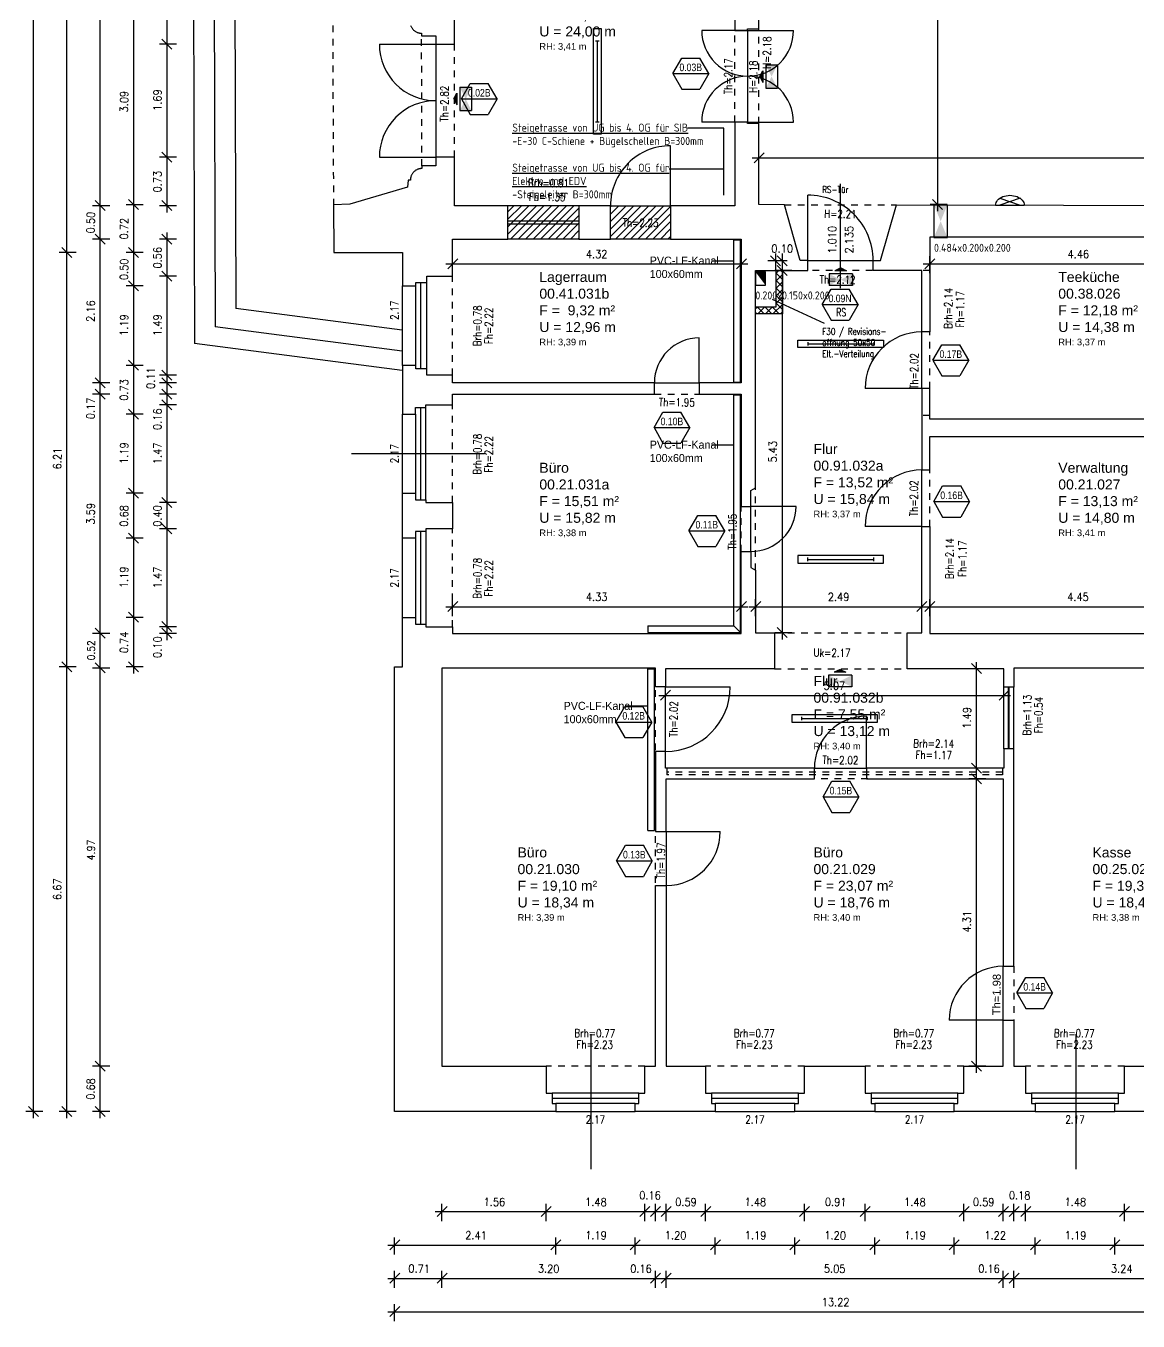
# Model space of a CAD drawing. Header units: metres. Extents: x -7 to 99688, y -10762 to -90.
# Drawn here: x -6.58 to 10.08, y -130.94 to -111.52 of the extents above; entities that cross this region are included whole.
import ezdxf
from ezdxf.enums import TextEntityAlignment as Align

# ---------------------------------------------------------------- set-up
doc = ezdxf.new("R2010")
doc.units = ezdxf.units.M
doc.header["$LTSCALE"] = 0.03
doc.linetypes.add('DOT', pattern=[0])
doc.linetypes.add('GESTRICHELT2', pattern=[4.5, 3, -1.5])
doc.layers.get('0').update_dxf_attribs({"linetype": 'CONTINUOUS'})
for name, color, linetype in [('A_abriss', 44, '_ABBRUCH'), ('A_ansicht', 9, 'CONTINUOUS'), ('A_bemaßung', 2, 'CONTINUOUS'), ('A_BRANDSCHUTZ', 10, 'CONTINUOUS'), ('A_Elektro', 10, 'CONTINUOUS'), ('A_fenster', 7, 'CONTINUOUS'), ('A_Höhen', 3, 'CONTINUOUS'), ('A_NEU_BEMAßUNG', 2, 'CONTINUOUS'), ('A_NR_TÜR', 1, 'CONTINUOUS'), ('A_räume', 5, 'CONTINUOUS'), ('A_schraffur', 10, 'CONTINUOUS'), ('A_TECHNOLOGIE', 7, 'CONTINUOUS'), ('A_text', 5, 'CONTINUOUS'), ('A_trockenbau', 2, 'CONTINUOUS'), ('A_Tuer_neu', 1, 'CONTINUOUS'), ('A_Tuernummer_neu', 10, 'CONTINUOUS'), ('A_TXT-TUER', 1, 'CONTINUOUS'), ('A_türen', 9, 'CONTINUOUS'), ('A_verdeckt', 8, 'GESTRICHELT2'), ('A_wände', 6, 'CONTINUOUS'), ('E__DURCHBR', 2, 'CONTINUOUS'), ('E__LEUCHTEN', 6, 'CONTINUOUS'), ('E__VERSYS', 2, 'CONTINUOUS')]:
    doc.layers.add(name, color=color, linetype=linetype)
doc.styles.add('ARIAL', font='ARIAL.TTF')
doc.styles.add('arial-n', font='ARIALN.TTF')
doc.styles.add('BOLDSIMP_FNT', font='TXT.shx', dxfattribs={"width": 0.9, "height": 0.12})
doc.styles.add('ISO9', font='iso8.shx', dxfattribs={"height": 0.12})
doc.styles.add('NORM', font='simplex.shx', dxfattribs={"width": 0.7, "bigfont": 'bigfont.shx'})
doc.styles.add('PITSIMP8', font='PITSIMP8.SHX')
doc.styles.add('SIMPLEX', font='simplex.shx', dxfattribs={"width": 0.8, "height": 0.1})
doc.styles.get("Standard").update_dxf_attribs({"font": 'txt', "height": 1})
doc.linetypes.add('_ABBRUCH', pattern='A,25,[101,cadkon.shx,S=3.5,R=0,X=0,Y=0],25', length=50)

# ---------------------------------------------------------------- blocks, each defined once
blk = doc.blocks.new('SLASH1')
at = {"layer": 'A_bemaßung', "color": 2, "linetype": 'Continuous'}
for p, q in [((0.07663, 0.07663), (-0.07319, -0.07319)), ((0, -0.14068), (0, 0.11466))]:
    blk.add_line(p, q, dxfattribs=at)
blk = doc.blocks.new('Tür-Nr')
at = {"layer": 'A_NR_TÜR'}
for p, q in [((-0.057, -108.865), (0.077, -108.632)), ((0.077, -108.632), (0.347, -108.632)), ((0.481, -108.865), (0.347, -108.632)), ((-0.057, -108.865), (0.481, -108.865)), ((-0.057, -108.865), (0.077, -109.098)), ((0.481, -108.865), (0.347, -109.098)), ((0.077, -109.098), (0.347, -109.098))]:
    blk.add_line(p, q, dxfattribs=at)
at = {"layer": 'A_TXT-TUER', "style": 'arial-n', "flags": 4}
blk.add_attdef('TÜR-NR.', text='', height=0.113, dxfattribs=at).set_placement((0.211, -108.772), align=Align.MIDDLE_CENTER)
at = {"layer": 'A_TXT-TUER', "style": 'NORM', "width": 0.7}
for tag, flags, p in [('BRANDSCHUTZ', 4, (0.229, -108.981)), ('ABMESSUNG', 5, (0.214, -109.333)), ('DIN', 5, (0.214, -109.198)), ('MATERIAL', 5, (0.214, -109.467)), ('WANDART', 5, (0.214, -109.601)), ('SCHLOSS', 5, (0.214, -109.87)), ('ZARGE', 5, (0.214, -109.736)), ('BESCHLÄGE', 5, (0.214, -110.005)), ('SONSTIGES', 5, (0.214, -110.139))]:
    blk.add_attdef(tag, text='', height=0.0784, dxfattribs=dict(at, flags=flags)).set_placement(p, align=Align.MIDDLE_CENTER)
blk = doc.blocks.new('Wanddurchbruch')
for p, q in [((0, 1), (0, 0)), ((1, 1), (0, 1)), ((1, 0), (1, 1)), ((0, 0), (1, 0))]:
    blk.add_line(p, q)
blk.add_solid([(1, 0), (1, 1), (0, 1), (0, 0)])
blk = doc.blocks.new('Deckendurchbruch')
for p, q in [((1, 1), (0, 1)), ((0, 1), (0, 0)), ((1, 0), (1, 1)), ((0, 0), (1, 0))]:
    blk.add_line(p, q)
blk.add_solid([(0, 0), (1, 1), (0, 1)])
blk = doc.blocks.new('A$C72355A88')
at = {"layer": 'E__DURCHBR', "color": 2, "linetype": 'Continuous', "ltscale": 5}
ref = blk.add_blockref('Wanddurchbruch', (8.082, 13.588, 3.53), dxfattribs=dict(at, xscale=0.484000012968737, yscale=0.2000000000000028, zscale=1.1, rotation=270.0000046057036))
ref.add_attrib('EC_DIM', '0.484x0.200x0.200', (8.082, 12.888), dxfattribs={"color": 2, "linetype": 'Continuous', "height": 0.12, "style": 'ISO9'})
at = {"layer": 'E__DURCHBR', "color": 2, "linetype": 'Continuous'}
ref = blk.add_blockref('Deckendurchbruch', (5.406, 12.59, 2.8), dxfattribs=dict(at, xscale=0.2000000053589878, yscale=0.1500000000000057, zscale=1.1, rotation=270.0000046057036))
ref.add_attrib('EC_DIM', '0.200x0.150x0.200', (5.406, 12.174), dxfattribs={"color": 2, "linetype": 'Continuous', "height": 0.12, "style": 'ISO9'})
blk = doc.blocks.new('A$C5F3D734B')
at = {"layer": 'E__VERSYS', "color": 3, "linetype": 'Continuous', "ltscale": 5}
for p, q in [((5.084, 10.934), (5.084, 13.069)), ((5.084, 13.069), (5.184, 13.069)), ((5.184, 10.934), (5.184, 13.069)), ((5.084, 10.934), (5.184, 10.934)), ((5.084, 7.281), (5.084, 10.743)), ((5.084, 10.743), (5.184, 10.743)), ((5.184, 7.181), (5.184, 10.743)), ((3.795, 7.281), (3.795, 7.181)), ((3.795, 7.281), (5.084, 7.281)), ((5.084, 7.281), (5.184, 7.181)), ((3.795, 7.181), (5.184, 7.181)), ((3.793, 4.213), (3.793, 6.637)), ((3.793, 6.637), (3.893, 6.637)), ((3.893, 4.213), (3.893, 6.637)), ((3.793, 4.213), (3.893, 4.213))]:
    blk.add_line(p, q, dxfattribs=at)
at = {"layer": 'E__VERSYS', "color": 7, "linetype": 'Continuous', "ltscale": 5}
for p, q in [((5.084, 12.75), (4.746, 12.75)), ((5.084, 9.992), (4.746, 9.992)), ((3.794, 6.076), (3.455, 6.076))]:
    blk.add_line(p, q, dxfattribs=at)
at = {"layer": 'E__VERSYS', "color": 7, "char_height": 0.12, "attachment_point": 7}
for insert in [(3.823, 12.494), (3.823, 9.735), (2.533, 5.82)]:
    blk.add_mtext('PVC-LF-Kanal \\P100x60mm', dxfattribs=dict(at, insert=insert))
blk = doc.blocks.new('A$C52207EFF')
at = {"layer": 'E__VERSYS', "color": 7, "linetype": 'Continuous', "ltscale": 5}
for p, q in [((4.935, 14.739), (4.388, 14.739)), ((4.935, 13.737), (4.935, 14.739)), ((4.116, 14.131), (4.935, 14.131))]:
    blk.add_line(p, q, dxfattribs=at)
at = {"layer": 'E__VERSYS', "color": 7, "insert": (1.764, 13.653), "char_height": 0.12, "attachment_point": 7, "style": 'ISO9'}
blk.add_mtext('{\\LSteigetrasse von UG bis 4. OG für SIB\\P}-E-30 C-Schiene + Bügelschellen B=300mm \\P\\P{\\LSteigetrasse von UG bis 4. OG für  \\PElektro und EDV\\P}-Steigeleiter B=300mm', dxfattribs=at)
blk = doc.blocks.new('2DEL_457')
for p, q in [((-0.384, -0.236), (-0.384, 0.236)), ((0.384, -0.236), (0.384, 0.236)), ((-0.384, 0), (0.384, 0))]:
    blk.add_line(p, q)
blk.add_lwpolyline([(-0.5, -0.5), (0.5, -0.5), (0.5, 0.5), (-0.5, 0.5)], close=True)
at = {"style": 'PITSIMP8', "flags": 9}
for tag, p in [('RAUM/GRUPPE', (-0.03, 0.159)), ('BEZEICHNUNG', (-0.03, 0.179)), ('VOLUMENSTROM', (-0.03, 0.039)), ('DRUCK/-STUFE', (-0.03, 0.019)), ('POS.NR.G-LV', (-0.03, 0.139)), ('ANSCHLUSS', (-0.03, -0.001)), ('KENNUNG', (-0.03, 0.079)), ('LEISTUNG', (-0.03, 0.059)), ('FABRIKAT', (-0.03, 0.119)), ('TYP', (-0.03, 0.099)), ('SPANNUNG/FREQUENZ', (-0.03, -0.121)), ('TEMPERATUR', (-0.03, -0.061)), ('SCHUTZART', (-0.03, -0.101)), ('DREHZAHL', (-0.03, -0.081)), ('GROESSE', (-0.03, -0.021)), ('GEWICHT', (-0.03, -0.141)), ('DN', (-0.03, -0.041)), ('FREI', (-0.03, -0.161)), ('FREI', (-0.03, -0.181)), ('FREI', (-0.03, -0.201))]:
    blk.add_attdef(tag, text='', height=0.01, dxfattribs=at).set_placement(p, align=Align.MIDDLE)
blk = doc.blocks.new('PU1')
at = {"color": 3}
for p, q in [((-119, -55), (-119, 70)), ((-119, 70), (131, 70)), ((131, -55), (131, 70)), ((-119, -55), (131, -55)), ((-56, -87), (69, -87)), ((6, -118), (-56, -87)), ((6, -118), (69, -87))]:
    blk.add_line(p, q, dxfattribs=at)
for points in [[(-119, 70), (-119, -55), (131, -55), (131, 70)], [(69, -87), (-56, -87), (6, -118)]]:
    blk.add_solid(points, dxfattribs=at)
blk = doc.blocks.new('2DEL_458')
for p, q in [((-0.384, -0.236), (-0.384, 0.236)), ((0.384, -0.236), (0.384, 0.236)), ((-0.384, 0), (0.384, 0))]:
    blk.add_line(p, q)
blk.add_lwpolyline([(-0.5, -0.5), (0.5, -0.5), (0.5, 0.5), (-0.5, 0.5)], close=True)
at = {"style": 'PITSIMP8', "flags": 9}
for tag, p in [('RAUM/GRUPPE', (-0.03, 0.159)), ('BEZEICHNUNG', (-0.03, 0.179)), ('POS.NR.G-LV', (-0.03, 0.139)), ('FABRIKAT', (-0.03, 0.119)), ('VOLUMENSTROM', (-0.03, 0.039)), ('DRUCK/-STUFE', (-0.03, 0.019)), ('ANSCHLUSS', (-0.03, -0.001)), ('KENNUNG', (-0.03, 0.079)), ('LEISTUNG', (-0.03, 0.059)), ('TYP', (-0.03, 0.099)), ('SPANNUNG/FREQUENZ', (-0.03, -0.121)), ('TEMPERATUR', (-0.03, -0.061)), ('SCHUTZART', (-0.03, -0.101)), ('DREHZAHL', (-0.03, -0.081)), ('GROESSE', (-0.03, -0.021)), ('DN', (-0.03, -0.041)), ('GEWICHT', (-0.03, -0.141)), ('FREI', (-0.03, -0.161)), ('FREI', (-0.03, -0.181)), ('FREI', (-0.03, -0.201))]:
    blk.add_attdef(tag, text='', height=0.01, dxfattribs=at).set_placement(p, align=Align.MIDDLE)
blk = doc.blocks.new('Wandleuchte')
at = {"layer": 'E__LEUCHTEN', "color": 6}
for p, q in [((-154, -6), (-153, 8)), ((-153, 8), (-149, 21)), ((-149, 21), (-143, 34)), ((-143, 34), (-134, 47)), ((-134, 47), (-123, 58)), ((-123, 58), (-110, 68)), ((-110, 68), (-94, 77)), ((-110, 68), (107, -6)), ((107, 68), (-110, -6)), ((-94, 77), (-78, 85)), ((-78, 85), (-60, 91)), ((-60, 91), (-41, 95)), ((-41, 95), (-21, 98)), ((-21, 98), (-1, 99)), ((-1, 99), (19, 98)), ((19, 98), (38, 95)), ((38, 95), (57, 91)), ((57, 91), (75, 85)), ((75, 85), (92, 77)), ((92, 77), (107, 68)), ((107, 68), (120, 58)), ((120, 58), (131, 47)), ((131, 47), (140, 34)), ((140, 34), (146, 21)), ((146, 21), (150, 8)), ((150, 8), (152, -6)), ((-154, -6), (152, -6))]:
    blk.add_line(p, q, dxfattribs=at)

msp = doc.modelspace()

# ---------------------------------------------------------------- hatches: boundary and pattern name
at = {"layer": 'A_schraffur'}
h = msp.add_hatch(dxfattribs=at)
h.set_pattern_fill('ANSI31', color=256, scale=0.025, style=0)
h.paths.add_polyline_path([(1.70526, -114.21647), (0.64025, -114.21647), (0.64025, -114.71645), (1.70526, -114.71645)])
h.paths.add_polyline_path([(3.07725, -114.21648), (2.17726, -114.21649), (2.17725, -114.71645), (3.07725, -114.71646)])
h = msp.add_hatch(dxfattribs=at)
h.set_pattern_fill('ANSI37', color=256, scale=0.025, style=0)
h.paths.add_polyline_path([(4.75225, -115.18646), (4.65226, -115.18646), (4.65226, -115.18646), (4.65226, -115.64354), (4.75226, -115.68946)])
h.paths.add_polyline_path([(4.75226, -115.83646), (4.75226, -115.68946), (4.65226, -115.64354), (4.65226, -115.73646), (4.35226, -115.73646), (4.35226, -115.83646)])

# ---------------------------------------------------------------- linework, layer by layer
at = {"layer": 'A_abriss', "ltscale": 0.3}
for p, q in [((3.07725, -114.21648), (3.07725, -113.31648)), ((0.64025, -114.4891), (1.70526, -114.4891)), ((0.64026, -114.44384), (1.70525, -114.44384))]:
    msp.add_line(p, q, dxfattribs=at)
msp.add_arc((3.07725, -114.21648), 0.9, 90.000003, 180.000631, dxfattribs=at)
at = {"layer": 'A_ansicht', "color": 9, "linetype": 'Continuous'}
for p, q in [((-0.93775, -116.60895), (-0.93775, -115.41897)), ((-0.57474, -116.65896), (-0.57474, -115.36897)), ((-0.58774, -118.62646), (-0.58774, -117.24147)), ((-0.93773, -118.52646), (-0.93775, -117.34146)), ((-0.93774, -120.38645), (-0.93773, -119.20144)), ((-0.58774, -119.10146), (-0.58775, -120.48644)), ((8.07225, -122.35645), (8.07227, -121.43145)), ((8.22225, -122.35645), (8.22225, -121.43146)), ((2.60224, -127.51949), (1.30225, -127.51949)), ((4.99226, -127.51949), (3.69227, -127.51948)), ((7.38227, -127.5195), (6.08226, -127.5195)), ((9.78726, -127.51948), (8.48726, -127.51949)), ((1.35725, -127.79449), (2.54725, -127.79449)), ((3.74725, -127.7945), (4.93726, -127.79449)), ((6.13727, -127.79449), (7.32727, -127.79448)), ((8.54225, -127.79449), (9.73225, -127.7945))]:
    msp.add_line(p, q, dxfattribs=at)
at = {"layer": 'A_bemaßung', "linetype": 'Continuous'}
for p, q in [((-6.46657, -127.89448), (-6.46658, -93.53948)), ((-5.96657, -127.89448), (-5.96657, -93.53949)), ((-5.46658, -127.8945), (-5.46658, -93.5395)), ((-4.96658, -121.22949), (-4.96657, -100.2045)), ((-4.46657, -114.31646), (-4.46656, -107.05646)), ((7.0807, -114.29914), (7.0807, -107.05161)), ((4.30177, -113.49914), (17.90927, -113.49914)), ((-4.46657, -116.97146), (-4.46658, -114.61646)), ((-0.28773, -115.08646), (4.23726, -115.08646)), ((4.75226, -120.71645), (4.75225, -115.08646)), ((6.86225, -115.08646), (11.52227, -115.08646)), ((-4.46657, -120.72646), (-4.46656, -116.94144)), ((-0.28774, -120.22645), (4.23727, -120.22645)), ((4.25226, -120.22645), (6.94227, -120.22645)), ((6.86225, -120.22645), (11.51226, -120.22645)), ((7.66227, -122.74646), (7.66225, -121.05646)), ((2.90226, -121.55644), (8.17225, -121.55644)), ((7.66225, -127.2145), (7.66227, -122.70646)), ((-0.44774, -129.29448), (2.95226, -129.2945)), ((2.91226, -129.2945), (8.16226, -129.29448)), ((8.12225, -129.29448), (11.56227, -129.29448)), ((-1.15773, -129.79449), (12.25726, -129.79449)), ((-1.15774, -130.2945), (12.25728, -130.2945)), ((-1.15773, -130.79449), (12.25727, -130.79449))]:
    msp.add_line(p, q, dxfattribs=at)
at = {"layer": 'A_bemaßung'}
for p, q in [((5.62228, -115.44904), (5.62228, -113.88979)), ((4.82243, -115.04406), (4.53312, -115.04406))]:
    msp.add_line(p, q, dxfattribs=at)
at = {"layer": 'A_fenster', "linetype": 'Continuous'}
for p, q in [((-0.73974, -116.60897), (-0.73975, -115.41897)), ((-0.66474, -116.65897), (-0.66474, -115.36895)), ((-0.66774, -117.24147), (-0.66774, -118.62646)), ((-0.74273, -117.34147), (-0.74275, -118.52645)), ((-0.74275, -119.20145), (-0.74275, -120.38645)), ((-0.66774, -119.10147), (-0.66774, -120.48646)), ((8.13727, -121.43146), (8.13726, -122.35645)), ((8.14725, -121.43146), (8.14727, -122.35646)), ((2.60224, -127.5995), (1.30225, -127.59949)), ((2.54724, -127.67449), (1.35726, -127.67447)), ((4.99225, -127.5995), (3.69227, -127.5995)), ((4.93725, -127.6745), (3.74727, -127.67451)), ((7.38226, -127.59949), (6.08226, -127.59951)), ((7.32726, -127.6745), (6.13727, -127.6745)), ((9.78726, -127.59949), (8.48725, -127.59948)), ((9.73226, -127.67448), (8.54226, -127.67448))]:
    msp.add_line(p, q, dxfattribs=at)
at = {"layer": 'A_TECHNOLOGIE'}
for p, q in [((0.29078, -117.93396), (-1.70122, -117.93396)), ((1.88438, -126.63629), (1.88438, -128.6581)), ((9.14752, -126.63629), (9.14752, -128.6581))]:
    msp.add_line(p, q, dxfattribs=at)
at = {"layer": 'A_text'}
msp.add_line((5.38227, -115.97881), (4.60274, -115.6208), dxfattribs=at)
at = {"layer": 'A_trockenbau'}
for p, q in [((4.65226, -115.18646), (4.65226, -115.73646)), ((4.75226, -115.18646), (4.75226, -115.83646)), ((4.65226, -115.73646), (4.35226, -115.73646)), ((4.75226, -115.83646), (4.35226, -115.83646))]:
    msp.add_line(p, q, dxfattribs=at)
at = {"layer": 'A_Tuer_neu', "linetype": 'Continuous'}
for q in [(5.13227, -114.05646), (6.11228, -115.03646)]:
    msp.add_line((5.13228, -115.03646), q, dxfattribs=at)
msp.add_arc((5.13228, -115.03646), 0.98, 0, 90.000588, dxfattribs=at)
at = {"layer": 'A_türen', "linetype": 'Continuous'}
for p, q in [((4.23178, -111.58695), (3.54428, -111.58694)), ((4.23178, -111.58695), (4.23176, -112.96197)), ((4.23178, -111.58695), (4.91928, -111.58696)), ((-1.28574, -111.79347), (-0.43823, -111.79347)), ((-0.43823, -111.79347), (-0.43823, -113.48846)), ((4.23176, -112.96197), (3.54426, -112.96195)), ((4.23176, -112.96197), (4.91926, -112.96197)), ((-1.28573, -113.48846), (-0.43823, -113.48846)), ((3.50827, -116.87145), (3.50825, -116.19746)), ((6.84225, -116.95647), (6.84227, -116.10646)), ((2.83425, -116.87146), (3.50827, -116.87145)), ((6.84225, -116.95647), (5.99226, -116.95644)), ((6.84227, -119.02646), (6.84226, -118.17647)), ((4.95727, -118.72396), (4.28226, -118.72397)), ((4.28226, -119.39895), (4.28226, -118.72397)), ((6.84227, -119.02646), (5.99225, -119.02645)), ((3.00225, -121.42646), (3.97225, -121.42647)), ((3.00226, -122.39646), (3.00225, -121.42646)), ((6.01226, -122.64646), (6.01226, -121.86647)), ((5.23226, -122.64647), (6.01226, -122.64646)), ((3.01226, -123.59645), (3.01227, -124.40647)), ((3.01226, -123.59645), (3.82225, -123.59646)), ((8.06226, -126.42646), (8.06225, -125.61645)), ((8.06226, -126.42646), (7.25226, -126.42645))]:
    msp.add_line(p, q, dxfattribs=at)
for centre, radius, start, end in [((4.23178, -111.58695), 0.68751, 179.998333, 269.999169), ((4.23178, -111.58695), 0.68751, 269.999164, 0), ((-0.43823, -111.79347), 0.8475, 180.000006, 269.999997), ((4.23176, -112.96197), 0.6875, 89.999164, 179.998333), ((4.23176, -112.96197), 0.6875, 0, 89.999169), ((-0.43823, -113.48846), 0.84749, 90.000003, 180.000006), ((3.50827, -116.87145), 0.67399, 90.001703, 180.000844), ((6.84225, -116.95647), 0.85, 89.998655, 179.997984), ((6.84227, -119.02646), 0.85, 90.000677, 179.999332), ((4.28226, -118.72397), 0.675, 269.999997, 0.000849), ((3.00225, -121.42646), 0.97, 270.000588, 359.999409), ((6.01226, -122.64646), 0.78, 90.000003, 180.000729), ((3.01226, -123.59645), 0.81001, 270.000704, 0), ((8.06226, -126.42646), 0.81, 90.00071, 179.999298)]:
    msp.add_arc(centre, radius, start, end, dxfattribs=at)
at = {"layer": 'A_verdeckt', "linetype": 'Continuous'}
for p, q in [((-4.0866, -105.21115), (-4.05474, -116.28098)), ((-3.77816, -105.46097), (-3.74774, -116.03098)), ((-3.46556, -105.73677), (-3.43673, -115.75498)), ((-0.94273, -116.08109), (-3.43673, -115.75498)), ((-0.94273, -116.39777), (-3.74774, -116.03098)), ((-0.94274, -116.68789), (-4.05474, -116.28098))]:
    msp.add_line(p, q, dxfattribs=at)
at = {"layer": 'A_verdeckt'}
for p, q in [((-1.98657, -111.11297), (-1.97359, -114.20099)), ((4.04177, -112.96197), (4.04176, -111.58696)), ((4.40175, -112.98346), (4.40176, -111.56546)), ((-0.64857, -113.61799), (-0.65258, -111.668)), ((-0.15822, -113.48845), (-0.15823, -111.79346)), ((4.78314, -114.19988), (6.46048, -114.20314)), ((-0.18775, -116.75646), (-0.18774, -115.27147)), ((6.10227, -115.18645), (5.12227, -115.18646)), ((6.96227, -115.18647), (6.84227, -115.18646)), ((6.96225, -116.95646), (6.96226, -116.10647)), ((2.83427, -117.04147), (3.50825, -117.04147)), ((-0.18774, -118.66645), (-0.18774, -117.20147)), ((6.96085, -117.3584), (6.83489, -117.35841)), ((6.96225, -119.02647), (6.96227, -118.17646)), ((4.35226, -119.67647), (4.35226, -118.44647)), ((4.13726, -119.39895), (4.13725, -118.72396)), ((-0.18774, -120.52644), (-0.18774, -119.06147)), ((4.63226, -120.61646), (6.62226, -120.61646)), ((4.63227, -121.15645), (6.62227, -121.15646)), ((2.85225, -122.37644), (2.85226, -121.40647)), ((3.02225, -122.64647), (3.02226, -122.80645)), ((8.05226, -122.64644), (8.05227, -122.80646)), ((8.05226, -122.70644), (3.02226, -122.70646)), ((8.05226, -122.74646), (3.02226, -122.74645)), ((6.03225, -122.80647), (5.25226, -122.80646)), ((2.85225, -124.36646), (2.85226, -123.55646)), ((8.22227, -125.61646), (8.22226, -126.42644)), ((2.69224, -127.11448), (1.21225, -127.11449)), ((5.08225, -127.11448), (3.60225, -127.11449)), ((7.47227, -127.11449), (5.99226, -127.11449)), ((9.87726, -127.11449), (8.39725, -127.11449))]:
    msp.add_line(p, q, dxfattribs=at)
at = {"layer": 'A_wände', "linetype": 'Continuous'}
for p, q in [((1.70526, -114.21647), (0.64025, -114.21647)), ((2.17726, -114.21648), (3.07725, -114.21648)), ((4.78314, -114.19988), (4.40177, -114.19914)), ((1.70526, -114.71645), (0.64025, -114.71645)), ((3.07725, -114.71646), (2.17725, -114.71645))]:
    msp.add_line(p, q, dxfattribs=at)
for points in [[(4.04176, -111.58696), (4.23178, -111.58695), (4.23176, -111.56546), (4.40176, -111.56546), (4.40178, -109.77147), (4.23177, -109.77146), (4.23178, -109.74995), (4.04178, -109.74995), (4.04176, -110.49647), (3.79177, -110.49646), (3.79177, -110.91647), (4.04178, -110.91647), (4.04176, -111.58696)], [(-0.43823, -111.79347), (-0.15823, -111.79346), (-0.15822, -110.89645)], [(-0.81722, -111.51327), (-0.81387, -111.52186), (-0.81006, -111.5303), (-0.80583, -111.53851), (-0.80116, -111.54648), (-0.79608, -111.55424), (-0.79061, -111.56167), (-0.78476, -111.56881), (-0.77853, -111.57565), (-0.77197, -111.58217), (-0.76506, -111.58832), (-0.75785, -111.5941), (-0.75035, -111.59948), (-0.74257, -111.6045), (-0.73453, -111.60908), (-0.72628, -111.61324), (-0.7178, -111.61695), (-0.70915, -111.62022), (-0.70035, -111.62303), (-0.6914, -111.62537), (-0.68236, -111.62726), (-0.67322, -111.62867), (-0.66402, -111.62959), (-0.65456, -111.62999), (-0.65258, -111.668), (-0.43823, -111.668), (-0.43823, -111.79347)], [(4.40177, -114.19914), (4.40175, -112.98346), (4.23178, -112.98347), (4.23176, -112.96197), (4.04177, -112.96197), (4.04177, -114.21646), (3.07725, -114.21648), (3.07725, -114.71646), (4.13726, -114.71646), (4.13726, -116.87145), (3.50827, -116.87145), (3.50825, -117.04147), (4.13727, -117.04146), (4.13725, -118.72396), (4.28226, -118.72397)], [(-0.57474, -115.27148), (-0.18774, -115.27147), (-0.18773, -114.71647), (0.64025, -114.71645), (0.64025, -114.21647), (-0.15823, -114.21647), (-0.15822, -113.48845), (-0.43823, -113.48846), (-0.43823, -113.61799), (-0.64857, -113.61799), (-0.64958, -113.65901), (-0.65837, -113.65915), (-0.66715, -113.65974), (-0.6759, -113.66078), (-0.68456, -113.66227), (-0.69315, -113.66424), (-0.70161, -113.66665), (-0.70995, -113.66948), (-0.71812, -113.67275), (-0.7261, -113.67645), (-0.73388, -113.68056), (-0.74145, -113.68507), (-0.74876, -113.68997), (-0.75582, -113.69525), (-0.76258, -113.70088), (-0.76903, -113.70688), (-0.77515, -113.7132), (-0.78095, -113.71983), (-0.7864, -113.72676), (-0.79146, -113.73394), (-0.79614, -113.74141), (-0.80044, -113.74909), (-0.80431, -113.75699), (-0.80778, -113.76507), (-0.81082, -113.77333), (-0.81342, -113.78176), (-0.81557, -113.79029), (-0.81725, -113.79893), (-0.81852, -113.80763), (-0.8193, -113.81641), (-0.81962, -113.8252), (-0.81958, -113.83298), (-0.85557, -113.835), (-0.86257, -113.93599), (-1.72659, -114.191), (-1.97359, -114.20099), (-1.96657, -114.91699), (-0.93773, -114.91699), (-0.93773, -115.41898), (-0.73975, -115.41897), (-0.73973, -115.36896), (-0.57474, -115.36897), (-0.57474, -115.27148)], [(2.17726, -114.21649), (1.70526, -114.21647), (1.70526, -114.71645), (2.17725, -114.71645), (2.17726, -114.21649)], [(4.28226, -118.72397), (4.28225, -118.48645), (4.35226, -118.44647), (4.35225, -115.18645), (5.13228, -115.18646), (5.13228, -115.03646), (5.02128, -115.03646), (4.78314, -114.19988)], [(6.22326, -115.03646), (6.46048, -114.20314), (11.46701, -114.21286)], [(11.42227, -114.68645), (6.96225, -114.68646), (6.96226, -116.10647), (6.84227, -116.10646), (6.84227, -115.18646), (6.11228, -115.18644), (6.11228, -115.03646), (6.22326, -115.03646)], [(-0.58775, -117.20144), (-0.18774, -117.20147), (-0.18774, -117.04144), (2.83427, -117.04147), (2.83425, -116.87146), (-0.18774, -116.87146), (-0.18775, -116.75646), (-0.57473, -116.75647), (-0.57474, -116.65896), (-0.73975, -116.65897), (-0.73974, -116.60897), (-0.93773, -116.60898), (-0.93774, -117.34145), (-0.74273, -117.34147), (-0.74274, -117.24147), (-0.58774, -117.24147), (-0.58775, -117.20144)], [(6.84225, -116.95647), (6.84226, -118.17647), (6.96227, -118.17646), (6.96225, -117.67646), (11.41227, -117.67645), (11.41225, -117.81644), (11.81726, -117.81646), (11.81727, -117.90647), (11.97226, -117.90645), (11.97225, -117.96145), (12.15727, -117.96145), (12.15726, -117.16145), (11.98226, -117.16146), (11.98226, -117.21646), (11.82726, -117.21646), (11.82726, -117.30646), (11.42086, -117.3084), (11.42226, -117.41645), (6.96226, -117.41645), (6.96225, -116.95646), (6.84225, -116.95647)], [(-0.58774, -118.66647), (-0.18774, -118.66645), (-0.18774, -119.06147), (-0.58774, -119.06144), (-0.58774, -119.10146), (-0.74274, -119.10147), (-0.74275, -119.20145), (-0.93773, -119.20146), (-0.93772, -118.52645), (-0.74275, -118.52645), (-0.74275, -118.62647), (-0.58774, -118.62646), (-0.58774, -118.66647)], [(11.46226, -121.14644), (8.22226, -121.14646), (8.22225, -121.43146), (8.07227, -121.43145), (8.07225, -121.15644), (6.62227, -121.15646), (6.62226, -120.61646), (6.84227, -120.61646), (6.84227, -119.02646), (6.96225, -119.02647), (6.96225, -120.62644)], [(-0.93774, -120.38646), (-0.74275, -120.38645), (-0.74274, -120.48645), (-0.58775, -120.48644), (-0.58774, -120.52647), (-0.18774, -120.52644), (-0.18774, -120.62647), (4.13727, -120.62645), (4.13726, -119.39895), (4.28226, -119.39895), (4.28226, -119.63646), (4.35226, -119.67647), (4.35226, -120.61645), (4.63226, -120.61646), (4.63227, -121.15645), (3.00226, -121.15644), (3.00225, -121.42646), (2.85225, -121.42646), (2.85225, -121.14646), (-0.34774, -121.14645), (-0.34774, -127.11447), (1.21225, -127.11449), (1.21225, -127.5195), (1.30225, -127.51949), (1.30225, -127.6745), (1.35726, -127.67447), (1.35725, -127.79449), (-1.05773, -127.79448), (-1.05773, -121.12949), (-0.93772, -121.12949), (-0.93774, -120.38646)], [(6.96225, -120.62644), (11.41226, -120.62643)], [(3.00227, -122.64646), (3.00226, -122.39646), (2.85226, -122.39646), (2.85226, -123.59646), (3.01226, -123.59645), (3.01226, -122.80647), (5.23226, -122.80645), (5.23226, -122.64647), (3.00227, -122.64646)], [(6.01226, -122.64646), (6.01226, -122.80645), (8.06227, -122.80645), (8.06225, -125.61645), (8.22226, -125.61647), (8.22225, -122.35645), (8.07225, -122.35645), (8.07226, -122.64647), (6.01226, -122.64646)], [(2.85225, -124.40646), (3.01227, -124.40647), (3.01225, -127.11448), (3.60225, -127.11449), (3.60227, -127.51949), (3.69227, -127.51948), (3.69226, -127.6745), (3.74727, -127.67451), (3.74725, -127.7945), (2.54725, -127.79449), (2.54724, -127.67449), (2.60226, -127.67447), (2.60224, -127.51949), (2.69225, -127.51949), (2.69224, -127.11448), (2.85227, -127.11449), (2.85225, -124.40646)], [(8.06226, -126.42646), (8.22227, -126.42645), (8.22226, -127.1145), (8.39725, -127.11449), (8.39726, -127.51949), (8.48726, -127.51949), (8.48727, -127.67448), (8.54226, -127.67448), (8.54225, -127.79449), (7.32727, -127.79448), (7.32726, -127.6745), (7.38227, -127.67451), (7.38227, -127.5195), (7.47225, -127.51947), (7.47227, -127.11449), (8.06227, -127.11448), (8.06226, -126.42646)], [(4.93725, -127.6745), (4.99225, -127.6745), (4.99226, -127.51949), (5.08226, -127.51949), (5.08225, -127.11448), (5.99226, -127.11449), (5.99227, -127.51949), (6.08226, -127.5195), (6.08227, -127.6745), (6.13727, -127.6745), (6.13727, -127.79449), (4.93726, -127.79449), (4.93725, -127.6745)], [(12.15727, -127.7945), (9.73225, -127.7945), (9.73226, -127.67448), (9.78727, -127.67447), (9.78726, -127.51948), (9.87727, -127.51949), (9.87726, -127.11449), (11.46227, -127.11448)]]:
    msp.add_lwpolyline(points, dxfattribs=at)

# ---------------------------------------------------------------- block references
at = {"layer": 'A_bemaßung', "color": 7, "rotation": 90}
for p in [(-4.46657, -111.79347), (-4.46656, -113.48845), (-5.46657, -114.21648), (-4.96656, -114.201), (-4.46657, -114.21648), (7.0807, -114.19914), (-5.46658, -114.71644), (-4.46658, -114.71646), (-5.96658, -114.91699), (-4.96658, -114.917), (4.75226, -115.18645), (-4.46656, -115.27147), (-4.96657, -115.41896), (-4.96656, -116.60897), (-4.46658, -116.75647), (-5.46657, -116.87145), (-4.46656, -116.87146), (-5.46657, -117.04146), (-4.46658, -117.04146), (-4.96657, -117.34146), (-4.46657, -117.20145), (-4.96657, -118.52646), (-4.46658, -118.66646), (-4.46657, -119.06146), (-4.96657, -119.20147), (-4.96657, -120.38646), (-5.46657, -120.62645), (-4.46658, -120.52645), (-4.46658, -120.62646), (4.75225, -120.61647), (-5.96657, -121.12948), (-5.46657, -121.14645), (-4.96656, -121.12949), (7.66226, -121.15646), (7.66225, -122.64645), (7.66227, -122.80647), (-5.46657, -127.1145), (7.66226, -127.11449), (-6.46656, -127.7945), (-5.96657, -127.7945), (-5.46657, -127.79449)]:
    msp.add_blockref('SLASH1', p, dxfattribs=at)
at = {"layer": 'A_bemaßung', "color": 7}
for p in [(4.40177, -113.49914), (-0.18773, -115.08646), (4.13726, -115.08646), (6.96225, -115.08646), (-0.18774, -120.22645), (4.13727, -120.22645), (4.35226, -120.22645), (6.84227, -120.22645), (6.96225, -120.22645), (3.00226, -121.55644), (8.07225, -121.55644), (-0.34774, -129.29449), (1.21225, -129.29449), (2.69225, -129.29449), (2.85225, -129.29448), (3.01227, -129.29448), (3.60226, -129.29449), (5.08227, -129.29448), (5.99225, -129.29449), (7.47226, -129.29449), (8.06225, -129.29449), (8.22226, -129.29449), (8.39726, -129.29448), (9.87726, -129.29449), (-1.05773, -129.79448), (1.35725, -129.79448), (2.54724, -129.79448), (3.74726, -129.79449), (4.93726, -129.79447), (6.13727, -129.79448), (7.32727, -129.79449), (8.54227, -129.7945), (9.73226, -129.79449), (-1.05773, -130.29448), (-0.34773, -130.2945), (2.85227, -130.29448), (3.01226, -130.29449), (8.06226, -130.29449), (8.22226, -130.29449), (-1.05772, -130.79448)]:
    msp.add_blockref('SLASH1', p, dxfattribs=at)
at = {"layer": 'A_Elektro'}
for name in ['A$C72355A88', 'A$C52207EFF', 'A$C5F3D734B']:
    msp.add_blockref(name, (-1.05773, -127.79448), dxfattribs=at)
at = {"layer": 'A_NEU_BEMAßUNG', "xscale": -1}
for p in [(4.65226, -115.04578), (4.75226, -115.04578)]:
    msp.add_blockref('SLASH1', p, dxfattribs=at)
at = {"layer": 'A_Tuernummer_neu'}
ref = msp.add_blockref('Tür-Nr', (3.1684, -3.36944), dxfattribs=at)
ref.add_attrib('TÜR-NR.', '0.03B', dxfattribs={"layer": 'A_TXT-TUER', "height": 0.112896, "style": 'arial-n'}).set_placement((3.37975, -112.14178), align=Align.MIDDLE_CENTER)
ref = msp.add_blockref('Tür-Nr', (0, -3.75043), dxfattribs=at)
ref.add_attrib('TÜR-NR.', '0.02B', dxfattribs={"layer": 'A_TXT-TUER', "height": 0.112896, "style": 'arial-n'}).set_placement((0.21135, -112.52277), align=Align.MIDDLE_CENTER)
ref = msp.add_blockref('Tür-Nr', (5.40546, -6.83242), dxfattribs=at)
ref.add_attrib('TÜR-NR.', '0.09N', dxfattribs={"layer": 'A_TXT-TUER', "height": 0.112896, "style": 'arial-n'}).set_placement((5.61682, -115.60476), align=Align.MIDDLE_CENTER)
ref.add_attrib('BRANDSCHUTZ', 'RS', dxfattribs={"layer": 'A_TXT-TUER', "height": 0.12, "style": 'NORM', "width": 0.7}).set_placement((5.63413, -115.81335), align=Align.MIDDLE_CENTER)
ref = msp.add_blockref('Tür-Nr', (7.06556, -7.66792), dxfattribs=at)
ref.add_attrib('TÜR-NR.', '0.17B', dxfattribs={"layer": 'A_TXT-TUER', "height": 0.112896, "style": 'arial-n'}).set_placement((7.27692, -116.44026), align=Align.MIDDLE_CENTER)
ref = msp.add_blockref('Tür-Nr', (2.88629, -8.67747), dxfattribs=at)
ref.add_attrib('TÜR-NR.', '0.10B', dxfattribs={"layer": 'A_TXT-TUER', "height": 0.112896, "style": 'arial-n'}).set_placement((3.09765, -117.44981), align=Align.MIDDLE_CENTER)
ref = msp.add_blockref('Tür-Nr', (7.07715, -9.78434), dxfattribs=at)
ref.add_attrib('TÜR-NR.', '0.16B', dxfattribs={"layer": 'A_TXT-TUER', "height": 0.112896, "style": 'arial-n'}).set_placement((7.28851, -118.55669), align=Align.MIDDLE_CENTER)
ref = msp.add_blockref('Tür-Nr', (3.40868, -10.2253), dxfattribs=at)
ref.add_attrib('TÜR-NR.', '0.11B', dxfattribs={"layer": 'A_TXT-TUER', "height": 0.112896, "style": 'arial-n'}).set_placement((3.62004, -118.99764), align=Align.MIDDLE_CENTER)
ref = msp.add_blockref('Tür-Nr', (2.31374, -13.09013), dxfattribs=at)
ref.add_attrib('TÜR-NR.', '0.12B', dxfattribs={"layer": 'A_TXT-TUER', "height": 0.112896, "style": 'arial-n'}).set_placement((2.52509, -121.86248), align=Align.MIDDLE_CENTER)
ref = msp.add_blockref('Tür-Nr', (5.41846, -14.21098), dxfattribs=at)
ref.add_attrib('TÜR-NR.', '0.15B', dxfattribs={"layer": 'A_TXT-TUER', "height": 0.112896, "style": 'arial-n'}).set_placement((5.62981, -122.98332), align=Align.MIDDLE_CENTER)
ref = msp.add_blockref('Tür-Nr', (2.3228, -15.17099), dxfattribs=at)
ref.add_attrib('TÜR-NR.', '0.13B', dxfattribs={"layer": 'A_TXT-TUER', "height": 0.112896, "style": 'arial-n'}).set_placement((2.53415, -123.94333), align=Align.MIDDLE_CENTER)
ref = msp.add_blockref('Tür-Nr', (8.32098, -17.15169), dxfattribs=at)
ref.add_attrib('TÜR-NR.', '0.14B', dxfattribs={"layer": 'A_TXT-TUER', "height": 0.112896, "style": 'arial-n'}).set_placement((8.53233, -125.92404), align=Align.MIDDLE_CENTER)
at = {"layer": 'E__LEUCHTEN', "color": 7, "linetype": 'Continuous', "ltscale": 5}
for name, p, xscale, yscale, zscale, rotation in [('2DEL_458', (1.98076, -112.35049), -1.585000000000008, 0.1119999999999948, 1.585, 270), ('PU1', (5.62727, -121.33182), 0.00140000000000029, 0.001400000000003843, 0.0014, 180)]:
    msp.add_blockref(name, p, dxfattribs=dict(at, xscale=xscale, yscale=yscale, zscale=zscale, rotation=rotation))
at = {"layer": 'E__LEUCHTEN'}
for name, p, xscale, yscale, zscale, rotation in [('PU1', (4.58026, -112.27017), 0.001399470505930367, 0.001399470505930367, 0.001399470506, 270), ('PU1', (-0.00267, -112.60686), 0.001399470505930367, 0.001399470505930367, 0.001399470506, 270), ('PU1', (5.63613, -115.31339), 0.001399470505930367, 0.001399470505930367, 0.001399470506, 180), ('2DEL_457', (5.62726, -116.28646), -1.284514000150011, 0.1119576404798863, 1.284514000149999, 180)]:
    msp.add_blockref(name, p, dxfattribs=dict(at, xscale=xscale, yscale=yscale, zscale=zscale, rotation=rotation))
at = {"layer": 'E__LEUCHTEN', "color": 7, "linetype": 'Continuous', "ltscale": 5, "xscale": 0.00140000000000029, "yscale": 0.001400000000003843, "zscale": 0.0014}
msp.add_blockref('Wandleuchte', (8.16395, -114.19809), dxfattribs=at)
at = {"layer": 'E__LEUCHTEN', "xscale": 1.284514000150011, "yscale": 0.1119576404798863, "zscale": 1.284514000149999}
for p in [(5.62726, -119.51646), (5.53726, -121.90146)]:
    msp.add_blockref('2DEL_457', p, dxfattribs=at)

# ---------------------------------------------------------------- texts
at = {"layer": 'A_abriss', "ltscale": 0.3, "style": 'SIMPLEX', "width": 0.8}
for s, p in [('Brh=0.81', (1.24727, -113.87646)), ('Fh=1.35', (1.22871, -114.08357)), ('Th=2.23', (2.62724, -114.47146))]:
    msp.add_text(s, height=0.12, rotation=359.4, dxfattribs=at).set_placement(p, align=Align.MIDDLE_CENTER)
at = {"layer": 'A_bemaßung', "color": 7, "linetype": 'DOT', "style": 'BOLDSIMP_FNT', "width": 0.9}
for s, rotation, p in [('3.09', 89.4, (-5.01658, -112.81901)), ('1.69', 89.4, (-4.51656, -112.79526)), ('0.73', 89.4, (-4.51657, -114.01703)), ('0.50', 89.4, (-5.51656, -114.63104)), ('0.72', 89.4, (-5.01656, -114.72356)), ('1.010', 90, (5.59515, -114.9327)), ('2.135', 90, (5.84934, -114.9327)), ('0.56', 89.4, (-4.51657, -115.15853)), ('0.50', 89.4, (-5.01658, -115.33255)), ('2.16', 89.4, (-5.51657, -115.95851)), ('1.19', 89.4, (-5.01656, -116.16826)), ('1.49', 89.4, (-4.51656, -116.16825)), ('0.11', 89.4, (-4.61656, -116.9631)), ('0.73', 89.4, (-5.01656, -117.13978)), ('0.17', 89.4, (-5.51657, -117.41748)), ('0.16', 89.4, (-4.51656, -117.57862)), ('1.19', 89.4, (-5.01658, -118.08825)), ('1.47', 89.4, (-4.51656, -118.09083)), ('5.43', 89.4, (4.70226, -118.06602)), ('6.21', 89.4, (-6.01658, -118.16981)), ('3.59', 89.4, (-5.51658, -118.99597)), ('0.68', 89.4, (-5.01658, -119.02853)), ('0.40', 89.4, (-4.51657, -119.02854)), ('1.19', 89.4, (-5.01657, -119.94825)), ('1.47', 89.4, (-4.51657, -119.95082)), ('0.74', 89.4, (-5.01658, -120.92512)), ('0.10', 89.4, (-4.51656, -120.99604)), ('1.49', 89.4, (7.61224, -122.05574)), ('6.67', 89.4, (-6.01656, -124.62398)), ('4.31', 89.4, (7.61226, -125.1096)), ('0.68', 89.4, (-5.51656, -127.61904)), ('1.56', 359.4, (0.27541, -129.24449)), ('1.48', 359.4, (1.79539, -129.24448)), ('0.16', 359.4, (2.6077, -129.14448)), ('0.59', 359.4, (3.14526, -129.24449)), ('1.48', 359.4, (4.18539, -129.24449)), ('0.91', 359.4, (5.38811, -129.24449)), ('1.48', 359.4, (6.57541, -129.2445)), ('0.59', 359.4, (7.60526, -129.24448)), ('0.18', 359.4, (8.1452, -129.14449)), ('1.48', 359.4, (8.9804, -129.24449)), ('2.41', 359.4, (0.00063, -129.74448)), ('1.19', 359.4, (1.79797, -129.7445)), ('1.20', 359.4, (2.9904, -129.74449)), ('1.19', 359.4, (4.18797, -129.74449)), ('1.20', 359.4, (5.38041, -129.74449)), ('1.19', 359.4, (6.57798, -129.74449)), ('1.22', 359.4, (7.77789, -129.74449)), ('1.19', 359.4, (8.98297, -129.74448)), ('0.71', 359.4, (-0.85186, -130.2445)), ('3.20', 359.4, (1.08768, -130.24448)), ('0.16', 359.4, (2.47138, -130.2445)), ('5.05', 359.4, (5.37269, -130.24448)), ('0.16', 359.4, (7.68659, -130.24449)), ('3.24', 359.4, (9.6751, -130.24448)), ('13.22', 359.4, (5.34148, -130.74449))]:
    msp.add_text(s, height=0.12, rotation=rotation, dxfattribs=at).set_placement(p, align=Align.BOTTOM_LEFT)
at = {"layer": 'A_bemaßung', "color": 7, "linetype": 'Continuous', "style": 'BOLDSIMP_FNT', "width": 0.9}
for s, p in [('4.32', (1.80763, -115.03646)), ('0.10', (4.58807, -114.95534)), ('4.46', (9.02512, -115.03646)), ('4.33', (1.80763, -120.17645)), ('2.49', (5.43269, -120.17645)), ('4.45', (9.02011, -120.17645)), ('5.07', (5.37011, -121.50644))]:
    msp.add_text(s, height=0.12, dxfattribs=at).set_placement(p, align=Align.BOTTOM_LEFT)
for s, height, p in [('0.52', 0.1108, (-5.51658, -121.03099)), ('4.97', 0.11532, (-5.51658, -124.02991))]:
    msp.add_text(s, height=height, rotation=89.4, dxfattribs=at).set_placement(p, align=Align.BOTTOM_LEFT)
at = {"layer": 'A_BRANDSCHUTZ', "linetype": 'Continuous', "insert": (5.34876, -113.92422), "char_height": 0.1, "width": 1, "attachment_point": 1, "style": 'SIMPLEX'}
msp.add_mtext('RS-Tür', dxfattribs=at)
at = {"layer": 'A_Höhen', "linetype": 'Continuous', "style": 'SIMPLEX', "width": 0.8}
for s, rotation, p in [('H=2.18', 89.4, (4.52177, -111.92152)), ('Th=2.17', 89.4, (3.94177, -112.27447)), ('H=2.18', 89.4, (4.31647, -112.28247)), ('Th=2.82', 89.4, (-0.31039, -112.686)), ('H=2.21', 359.4, (5.62227, -114.33933)), ('Th=2.12', 359.4, (5.58017, -115.32354)), ('Brh=2.14', 89.4, (7.2383, -115.75501)), ('Fh=1.17', 89.4, (7.41605, -115.76708)), ('2.17', 89.4, (-1.05775, -115.78357)), ('Brh=0.78', 89.4, (0.18372, -116.01629)), ('Fh=2.22', 89.4, (0.35372, -116.01627)), ('Th=2.02', 89.4, (6.72734, -116.69373)), ('Th=1.95', 359.4, (3.17127, -117.16147)), ('Brh=0.78', 89.4, (0.18372, -117.94128)), ('2.17', 89.4, (-1.05774, -117.93396)), ('Fh=2.22', 89.4, (0.35373, -117.94126)), ('Th=2.02', 89.4, (6.72226, -118.60147)), ('Th=1.95', 89.4, (4.00349, -119.1022)), ('Brh=2.14', 89.4, (7.25745, -119.50577)), ('Fh=1.17', 89.4, (7.45033, -119.50715)), ('Brh=0.78', 89.4, (0.18371, -119.80125)), ('Fh=2.22', 89.4, (0.35372, -119.80127)), ('2.17', 89.4, (-1.05774, -119.79396)), ('Uk=2.17', 359.4, (5.49656, -120.91722)), ('Th=2.02', 89.4, (3.12225, -121.91147)), ('Brh=1.13', 89.4, (8.42068, -121.85111)), ('Fh=0.54', 89.4, (8.59067, -121.85109)), ('Brh=2.14', 359.4, (7.02009, -122.27803)), ('Th=2.02', 359.4, (5.62226, -122.52645)), ('Fh=1.17', 359.4, (7.02147, -122.44805)), ('Th=1.97', 89.4, (2.93184, -124.03099)), ('Brh=0.77', 359.4, (1.94187, -126.62028)), ('Brh=0.77', 359.4, (4.33186, -126.62029)), ('Brh=0.77', 359.4, (6.72187, -126.62028)), ('Brh=0.77', 359.4, (9.12686, -126.62027)), ('Fh=2.23', 359.4, (1.94184, -126.79029)), ('Fh=2.23', 359.4, (4.33188, -126.79028)), ('Fh=2.23', 359.4, (6.72188, -126.79028)), ('Fh=2.23', 359.4, (9.12688, -126.79028)), ('2.17', 359.4, (1.95225, -127.91449)), ('2.17', 359.4, (4.34225, -127.91449)), ('2.17', 359.4, (6.73225, -127.91448)), ('2.17', 359.4, (9.13725, -127.9145))]:
    msp.add_text(s, height=0.12, rotation=rotation, dxfattribs=at).set_placement(p, align=Align.MIDDLE_CENTER)
at = {"layer": 'A_Höhen', "linetype": 'Continuous', "style": 'ARIAL'}
msp.add_text('Th=1.98', height=0.12, rotation=89.4, dxfattribs=at).set_placement((7.96199, -126.04046), align=Align.MIDDLE_CENTER)
at = {"layer": 'A_räume', "linetype": 'Continuous', "char_height": 0.15, "width": 6.6459, "attachment_point": 1}
for s, insert in [('\\fArial|b0|i0|c0|p34;Eingangsportal\\P00.91.010\\PF =  29,73 m²\\PU = 24,00 m\\P\\H0.1;RH: 3,41 m', (1.1113, -110.77791)), ('\\fArial|b0|i0|c0|p34;Lagerraum\\P00.41.031b\\PF =  9,32 m²\\PU = 12,96 m\\P\\H0.1;RH: 3,39 m', (1.1113, -115.20886)), ('\\fArial|b0|i0|c0|p34;Teeküche\\P00.38.026\\PF = 12,18 m²\\PU = 14,38 m\\P\\H0.1;RH: 3,37 m', (8.8865, -115.20886)), ('\\fArial|b0|i0|c0|p34;Flur\\P00.91.032a\\PF = 13,52 m²\\PU = 15,84 m\\P\\H0.1;RH: 3,37 m', (5.21882, -117.78692)), ('\\fArial|b0|i0|c0|p34;Büro\\P00.21.031a\\PF = 15,51 m²\\PU = 15,82 m\\P\\H0.1;RH: 3,38 m', (1.1113, -118.06873)), ('\\fArial|b0|i0|c0|p34;Verwaltung\\P00.21.027\\PF = 13,13 m²\\PU = 14,80 m\\P\\H0.1;RH: 3,41 m', (8.8865, -118.06873)), ('\\fArial|b0|i0|c0|p34;Flur\\P00.91.032b\\PF = 7,55 m²\\PU = 13,12 m\\P\\H0.1;RH: 3,40 m', (5.21882, -121.26567)), ('\\fArial|b0|i0|c0|p34;Büro\\P00.21.030\\PF = 19,10 m²\\PU = 18,34 m\\P\\H0.1;RH: 3,39 m', (0.78476, -123.83459)), ('\\fArial|b0|i0|c0|p34;Büro\\P00.21.029\\PF = 23,07 m²\\PU = 18,76 m\\P\\H0.1;RH: 3,40 m', (5.21882, -123.83459)), ('\\fArial|b0|i0|c0|p34;Kasse\\P00.25.028\\PF = 19,34 m²\\PU = 18,42 m\\P\\H0.1;RH: 3,38 m', (9.39885, -123.83459))]:
    msp.add_mtext(s, dxfattribs=dict(at, insert=insert))
at = {"layer": 'A_text', "linetype": 'Continuous', "insert": (5.34876, -116.05168), "char_height": 0.1, "width": 1.3735, "attachment_point": 1, "rotation": 0.170955, "style": 'SIMPLEX'}
msp.add_mtext('F30 / Revisions-\\Pöffnung 50x50\\PElt.-Verteilung', dxfattribs=at)

doc.saveas('drawing.dxf')
